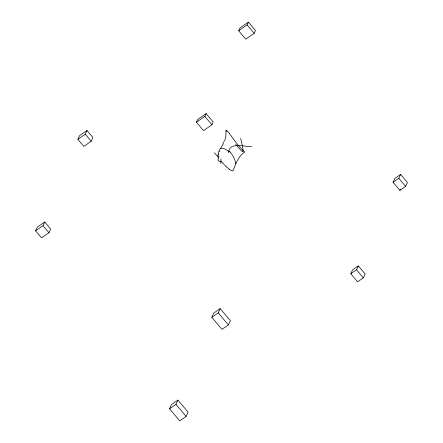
<?xml version="1.0" encoding="UTF-8"?>
<svg xmlns="http://www.w3.org/2000/svg" width="443" height="443" viewBox="0 0 443 443"><rect width="100%" height="100%" fill="white"/><g stroke="black" fill="none" stroke-linecap="round" stroke-linejoin="round"><path stroke-width="0.66" d="M220.869 163.639L220.935 158.815M217.956 157.835L218.117 155.144M218.172 154.607L219.097 150.781M228.671 152.697C228.643 141.422 245.223 147.032 251.646 146.572M224.651 141.079L225.875 136.04L225.969 131.349M229.629 169.647L231.955 170.776A4.613 4.114 24.8 0 0 232.891 170.943L236.723 161.717L239.286 157.354A26.718 23.806 24.8 0 1 244.774 151.993A40.02 35.662 24.8 0 1 241.053 148.444L236.484 143.111L229.507 133.72M35.606 230.831L37.312 227.132L44.732 221.976L50.674 229.009L48.968 232.702L41.553 237.858L35.606 230.831L43.021 225.675L44.732 221.976M77.874 139.351L79.585 135.658L87 130.502L92.941 137.529L91.236 141.228L83.821 146.378L77.874 139.351L85.289 134.196L87 130.502M196.421 122.257L197.7 119.483L206.128 113.629L213.205 121.997L211.926 124.765L203.498 130.624L196.421 122.257L204.849 116.398L206.128 113.629M238.688 30.777L239.968 28.009L248.396 22.15L255.473 30.517L254.193 33.291L245.765 39.145L238.688 30.777L247.116 24.924L248.396 22.15M169.536 408.8L171.502 404.548L177.903 400.095L188.098 412.151L186.132 416.398L179.725 420.85L169.536 408.8L175.943 404.348L177.903 400.095M211.804 317.321L213.77 313.074L220.171 308.621L230.366 320.671L228.4 324.924L221.993 329.37L211.804 317.321L218.211 312.869L220.171 308.621M350.806 273.785L352.6 269.903L358.332 265.922L365.126 273.957L363.332 277.839L357.601 281.82L350.806 273.785L356.537 269.804L358.332 265.922M393.074 182.311L394.868 178.429L400.599 174.448L407.394 182.477L405.6 186.359L399.868 190.34L393.074 182.311L398.805 178.324L400.599 174.448M399.868 190.34L400.383 189.233M223.1 144.346L219.457 150.044M220.503 148.682C223.676 146.993 226.406 150.493 229.291 151.417M220.481 161.424L218.205 160.942L218 159.148M219.075 157.01L216.727 155.393L214.329 152.829M225.924 130.314L226.938 131.078M222.868 163.234L226.401 166.911M230.155 152.126L232.304 154.9A28.053 24.996 24.8 0 1 235.842 163.777M235.748 144.329L241.142 150.698L242.936 151.894L242.963 148.549L240.649 138.559M398.805 178.324L405.6 186.359M247.116 24.924L254.193 33.291M356.537 269.804L363.332 277.839M204.849 116.398L211.926 124.765M85.289 134.196L91.236 141.228M218.211 312.869L228.4 324.924M43.021 225.675L48.968 232.702M175.943 404.348L186.132 416.398M229.291 151.334A6.423 3.406 63.2 0 1 230.172 152.038M219.152 151.578A8.788 1.872 -80.9 0 1 219.468 150.797M218.094 155.017A5.809 0.648 -87.1 0 1 218.155 154.463M218.438 158.915A12.26 6.795 -79 0 1 218.41 157.675M224.003 141.622A6.745 1.036 -62.3 0 1 222.801 144.047M226.046 131.344A4.408 0.282 86.9 0 1 226.008 130.519M226.888 130.846A13.224 4.541 61.8 0 1 229.513 133.498M220.354 161.114A7.891 2.874 56.4 0 1 222.851 162.88M229.723 169.531A21.425 18.894 25.8 0 1 226.556 166.784"/></g></svg>
